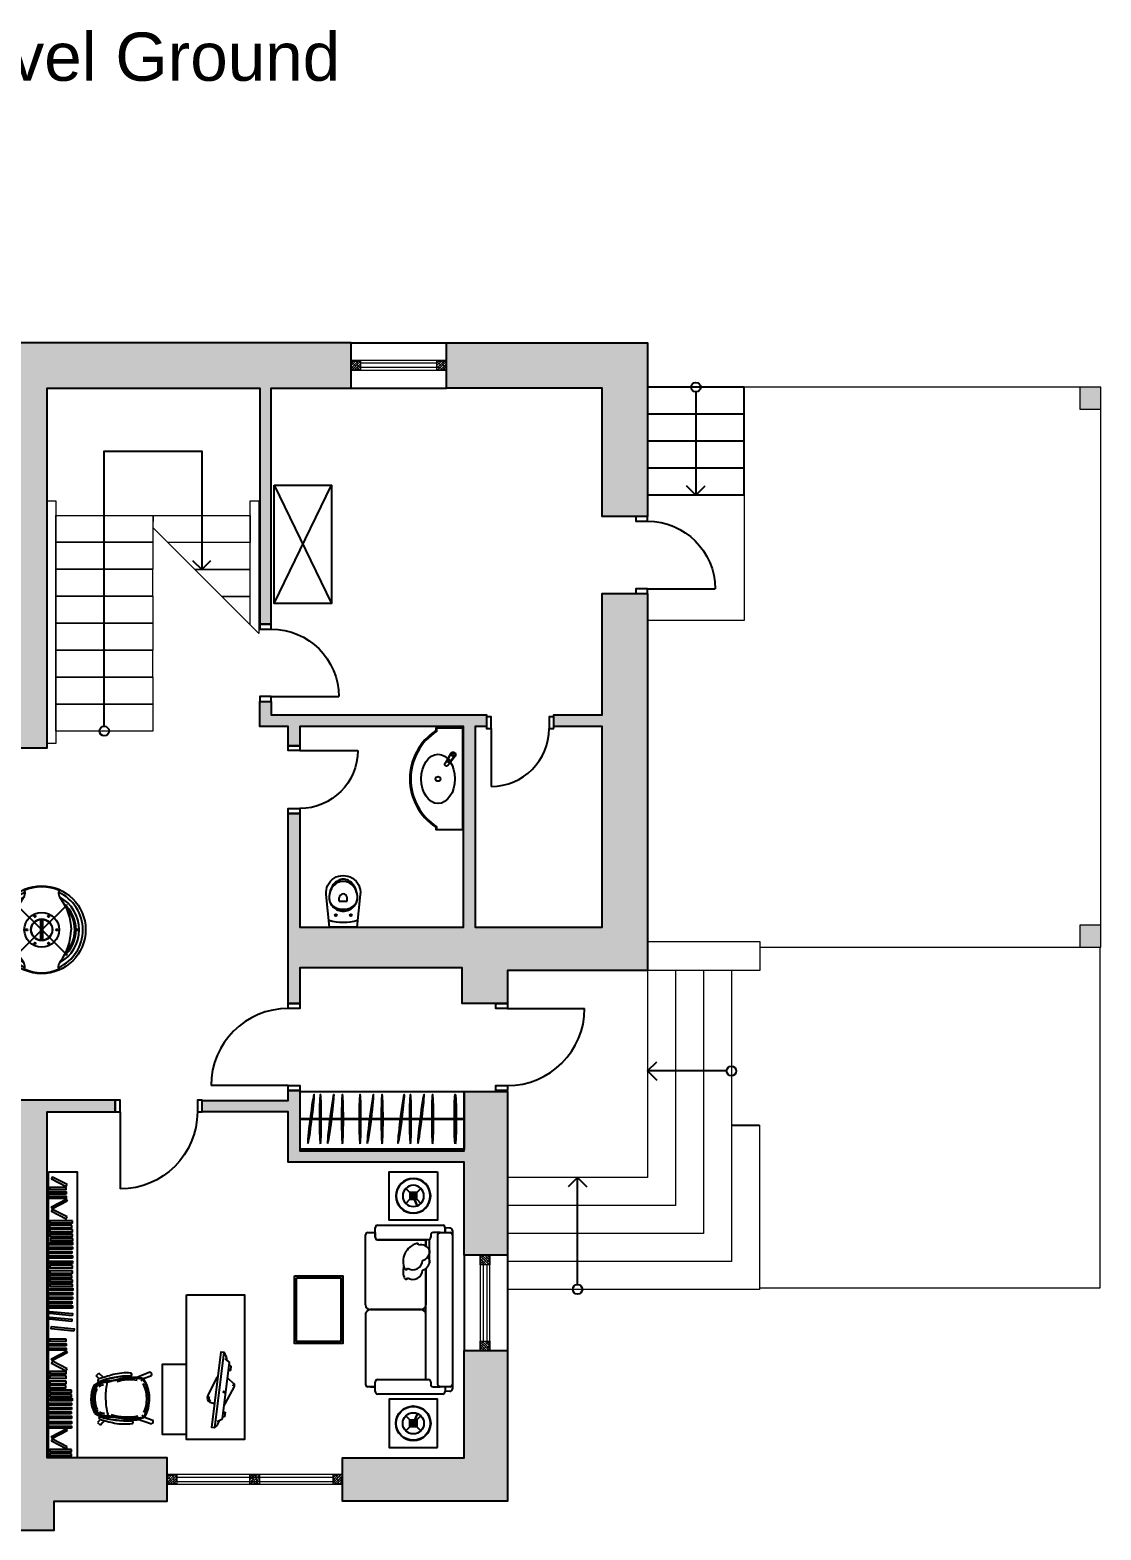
# Model space of a CAD drawing. Header units: millimetres. Extents: x 206455 to 265096, y 21531 to 53708.
# Drawn here: x 253497 to 264595, y 38155 to 53708 of the extents above; entities that cross this region are included whole.
import ezdxf

# ---------------------------------------------------------------- set-up
doc = ezdxf.new("R2010")
doc.units = ezdxf.units.MM
for name, color, linetype in [('Fireplace_dwgmodels.com', 250, 'Continuous'), ('furniture _san', 36, 'Continuous'), ('hatches', 8, 'Continuous'), ('wall', 5, 'Continuous')]:
    doc.layers.add(name, color=color, linetype=linetype)
doc.layers.add('txt', color=7, linetype='Continuous', lineweight=13)
doc.styles.get("Standard").update_dxf_attribs({"font": 'arial.ttf'})
pattern_1 = [(45, (76628.678, -405733.343), (-13.25825215, 13.25825215), []), (135, (76628.678, -405733.343), (-39.77475644, 13.25825215), [46.875, -28.125])]

# ---------------------------------------------------------------- blocks, each defined once
blk = doc.blocks.new('chair(top)')
at = {"color": 0}
for p, q in [((-405, 189), (-488, 219)), ((-328, 205), (-475, 256)), ((-268, 200), (-269, 221)), ((-75, 185), (-24, 176)), ((-22, 190), (-14, 199)), ((10, 224), (54, 271)), ((28, 185), (30, 188)), ((83, 244), (54, 271)), ((54, 212), (83, 244)), ((107, -127), (122, -140)), ((-393, -212), (-475, -245)), ((-316, -223), (-460, -282)), ((-257, -214), (-256, -236)), ((-65, -189), (-14, -177)), ((-11, -191), (-3, -200)), ((23, -223), (69, -268)), ((38, -183), (41, -186)), ((66, -209), (97, -239)), ((97, -239), (69, -268))]:
    blk.add_line(p, q, dxfattribs=at)
for centre, major_axis, ratio, start_param, end_param in [((-468, 232), (-17.6, 17.6), 1, -0.482952, 1.380844), ((-65, -2), (-276, 276), 1, 0.27332, 0.813374), ((-65, -2), (-270, 270), 1, 0.28278, 0.813374), ((-284, -212), (-296, 296), 1, -0.823386, -0.494011), ((-279, -219), (-296, 296), 1, -0.823386, -0.494011), ((-411, 145), (-27.5, 27.5), 1, 4.438289, 5.206778), ((-272, -201), (-296, 296), 1, -0.793244, -0.606923), ((-229, -413), (-423, 423), 1, -1.076512, -0.602035), ((-269, 240), (11.2, 11.2), 1, 1.127939, 3.754534), ((-265, 241), (14.5, 14.5), 1, 2.877054, 3.880504), ((-200, -331), (-417, 417), 1, -0.970184, -0.658071), ((-212, -632), (-607, 607), 1, -1.109562, -0.715775), ((-206, 79), (-96.2, 96.2), 1, -0.631582, -0.306503), ((-257, 185), (26.7, 26.7), 1, 0.838348, 0.99622), ((-226, 757), (-379, 379), 1, 2.282435, 2.350301), ((-265, 222), (0.224, 0.224), 1, 1.869144, 3.536356), ((-219, 635), (295, 295), 1, 3.815218, 3.902832), ((-263, -765), (-682, 682), 1, -1.033988, -0.785615), ((-247, -71), (-208, 208), 1, -0.794489, -0.741481), ((-205, -227), (-319, 319), 1, -0.807668, -0.699259), ((-229, 181), (-28, 28), 1, -1.350671, -0.793924), ((-229, 213), (-3.69, 3.69), 1, -1.302836, -0.766824), ((-228, 215), (-1.72, 1.72), 1, 3.023895, 4.836821), ((-224, 187), (-22, 22), 1, 4.243185, 4.971127), ((-226, 210), (-24.1, 24.1), 1, 3.538484, 4.382616), ((-239, -673), (635, 635), 1, 0.613528, 0.736238), ((-279, -824), (-728, 728), 1, -0.984253, -0.869679), ((-66, 426), (-169, 169), 1, 2.24605, 2.525306), ((-755, -2650), (2103, 2103), 1, 0.507127, 0.56049), ((-218, -675), (-635, 635), 1, -1.084869, -0.93398), ((-19, 32), (-103, 103), 1, -1.043338, -0.677771), ((-12, 168), (10.4, 10.4), 1, 1.80184, 3.186732), ((-548, -2001), (587, 2184), 0.319702, -0.11349, 0.089409), ((-26, 43), (-93.6, 93.6), 1, -1.108818, -0.801943), ((-651, -9), (460, 460), 1, 5.511994, 5.756436), ((-37, -39), (-152, 152), 1, -1.465989, -1.033871), ((-22, -8), (131, 131), 1, 0.071037, 0.570695), ((57, 218), (-26.1, 26.1), 1, 2.069394, 2.464369), ((53, 196), (-11.8, 11.8), 1, 2.858374, 4.890323), ((-70, -2), (-252, 252), 1, 0.372991, 0.813374), ((3, 23), (88.1, 88.1), 1, 0.29165, 0.716974), ((79, 153), (22.1, 22.1), 1, 3.910415, 4.562668), ((-153, -4), (187, 187), 1, 5.525763, 5.940487), ((-153, -4), (187, 187), 1, 5.111038, 5.525763), ((-187, -5), (-222, 222), 1, 3.952805, 4.362277), ((127, 121), (20.7, 20.7), 1, 1.244159, 1.942154), ((-176, -4), (-218, 218), 1, 3.952789, 4.387585), ((-187, -6), (222, 222), 1, 5.118452, 5.527924), ((-176, -6), (-218, 218), 1, 3.522348, 3.957144), ((-168, -5), (-226, 226), 1, 3.488778, 4.421154), ((-65, -2), (-276, 276), 1, 0.813374, 1.353428), ((-65, -2), (-270, 270), 1, 0.813374, 1.343968), ((-70, -2), (-252, 252), 1, 0.813374, 1.253756), ((-650, -27), (-460, 460), 1, 3.724293, 3.968735), ((5, -22), (-88.1, 88.1), 1, 2.480569, 2.905894), ((-39, 37), (152, 152), 1, 4.231415, 4.663533), ((-22, 7), (-131, 131), 1, 2.626849, 3.126506), ((88, -148), (22.1, 22.1), 1, 0.205672, 0.857925), ((-454, -258), (-17.6, 17.6), 1, 0.245903, 2.109699), ((-296, 195), (-296, 296), 1, 2.120759, 2.450133), ((-402, -168), (27.5, 27.5), 1, 4.273951, 5.04244), ((-291, 203), (-296, 296), 1, 2.120759, 2.450133), ((-256, 306), (-357, 357), 1, 2.21239, 2.633479), ((-255, -254), (11.2, 11.2), 1, 1.013806, 3.640401), ((-251, -255), (-14.5, 14.5), 1, -0.68296, 0.32049), ((-218, 319), (-417, 417), 1, 2.284818, 2.596932), ((-247, 619), (-607, 607), 1, 2.342523, 2.73631), ((-201, -90), (96.2, 96.2), 1, 3.504046, 3.829125), ((-183, -646), (-295, 295), 1, -0.705288, -0.617674), ((-252, -237), (0.224, 0.224), 1, 1.231984, 2.899196), ((-247, -200), (-26.7, 26.7), 1, 2.201324, 2.359196), ((-306, 749), (-682, 682), 1, 2.412362, 2.660736), ((-183, -768), (-379, 379), 1, -0.723553, -0.655687), ((-250, 57), (-208, 208), 1, 2.368228, 2.421237), ((-217, 215), (-319, 319), 1, 2.326006, 2.434415), ((-217, -225), (3.69, 3.69), 1, 3.964367, 4.50038), ((-219, -193), (28, 28), 1, 3.991468, 4.548214), ((-215, -228), (1.72, 1.72), 1, 4.643908, 6.456834), ((-213, -200), (22, 22), 1, 4.509602, 5.237544), ((-213, -222), (24.1, 24.1), 1, 5.098113, 5.942245), ((-276, 658), (635, 635), 1, 4.032102, 4.154812), ((-325, 807), (-728, 728), 1, 2.496426, 2.611), ((-42, -429), (-169, 169), 1, -0.898559, -0.619303), ((-902, 2604), (-2103, 2103), 1, 2.637054, 2.690417), ((-256, 662), (635, 635), 1, 4.131524, 4.282413), ((-18, -33), (-103, 103), 1, 2.304518, 2.670086), ((-2, -168), (-10.4, 10.4), 1, 0.010812, 1.395703), ((-24, -45), (93.6, 93.6), 1, 3.999486, 4.306361), ((69, -215), (-26.1, 26.1), 1, -0.837622, -0.442647), ((64, -193), (11.8, 11.8), 1, 4.590406, 6.622355)]:
    blk.add_ellipse(centre, major_axis=major_axis, ratio=ratio, start_param=start_param, end_param=end_param, dxfattribs=at)
at = {"color": 0, "extrusion": (0, 0, -1)}
blk.add_ellipse((-660, 1967), major_axis=(-708, 2147), ratio=0.319702, start_param=3.028102, end_param=3.231002, dxfattribs=at)
blk = doc.blocks.new('Tv 2')
at = {"color": 0}
for p, q in [((252, 45), (-297, -160)), ((179, 39), (225, 56)), ((186, 21), (179, 39)), ((225, 56), (232, 38)), ((-275, -130), (-229, -113)), ((-275, -130), (-268, -149)), ((-222, -132), (-229, -113))]:
    blk.add_line(p, q, dxfattribs=at)
blk.add_lwpolyline([(-368, -261), (372, 15), (383, -13), (-358, -289)], close=True, dxfattribs=at)
for points in [[(102, 0), (-101, 0)], [(303, 11), (252, 45)], [(-147, -104), (-125, -18)], [(-13, -71), (15, -71)], [(1, -59), (1, -83)], [(160, -150), (148, -101)], [(-312, -219), (-297, -160)], [(110, -200), (-109, -200)]]:
    blk.add_lwpolyline(points, dxfattribs=at)
for centre, radius, start, end in [((-101, -25), 25, 90, 164.7609), ((102, -25), 25, 52.8723, 90), ((301, -158), 187, 67.5594, 97.1051), ((-101, -25), 10, 90, 164.7609), ((110, -150), 50, 270, 0), ((110, -150), 35, 270, 0), ((-201, -345), 187, 123.8382, 153.3839), ((-109, -150), 50, 260.5415, 270)]:
    blk.add_arc(centre, radius, start, end, dxfattribs=at)
blk = doc.blocks.new('table 032')
at = {"color": 0}
blk.add_lwpolyline([(-600, 1500), (0, 1500), (0, 0), (-600, 0)], close=True, dxfattribs=at)
blk.add_lwpolyline([(-600, 50), (-600, 50), (-850, 50), (-850, 780), (-600, 780)], dxfattribs=at)
at = {"color": 0, "linetype": 'ByBlock', "rotation": 242.5466415344142}
blk.add_blockref('Tv 2', (-151, 458), dxfattribs=at)
blk = doc.blocks.new('F standard lamp plan')
at = {"color": 0, "linetype": 'ByBlock', "lineweight": -2}
for p, q in [((-7.8, 7.8), (-3.5, 3.5)), ((-3.5, -3.5), (-3.5, 3.5)), ((-3.5, 3.5), (3.5, 3.5)), ((3.5, 3.5), (7.6, 7.6)), ((3.5, 3.5), (3.5, -3.5)), ((-3.5, -3.5), (-7.8, -7.8)), ((-4.4, -10.1), (-1, -1.7)), ((-4, -10.3), (-0.5, -1.9)), ((-1.7, -3.5), (-3.5, -3.5)), ((3.5, -3.5), (-1.2, -3.5)), ((3.5, -3.5), (7.7, -7.8))]:
    blk.add_line(p, q, dxfattribs=at)
for radius in [18, 17.6, 11]:
    blk.add_circle((0, 0), radius, dxfattribs=at)
at = {"color": 0, "linetype": 'ByBlock', "lineweight": -2, "extrusion": (0, 0, -1)}
for major_axis, start_param, end_param in [((-2.12, 2.12), 4.40312, 10.517647), ((1.41, 1.41), 0.785398, 7.068583), ((-0.707, 0.707), 2.356194490191073, 8.639379797370658), ((-0.53, 0.53), 2.35619449019121, 8.639379797370797)]:
    blk.add_ellipse((0, 0), major_axis=major_axis, ratio=1, start_param=start_param, end_param=end_param, dxfattribs=at)
blk = doc.blocks.new('sofa 800x2')
at = {"color": 0, "ltscale": 0.03}
for p, q in [((-821, 0), (821, 0)), ((-775, 0), (775, 0)), ((-875, -775), (-875, -100)), ((-875, -775), (-875, -100)), ((-846, -25), (-850, -75)), ((-850, -75), (-800, -75)), ((-800, -75), (-800, -25)), ((-800, -125), (-800, -200)), ((800, -25), (800, -75)), ((800, -75), (850, -75)), ((800, -75), (850, -75)), ((800, -200), (800, -125)), ((846, -25), (850, -75)), ((875, -100), (875, -775)), ((875, -100), (875, -775)), ((-775, -225), (-750, -225)), ((-483, -237), (-728, -237)), ((-725, -250), (-725, -775)), ((-725, -775), (-725, -275)), ((-657, -275), (-725, -275)), ((-725, -275), (-657, -275)), ((725, -275), (-428, -275)), ((-428, -275), (-50, -275)), ((725, -775), (725, -250)), ((725, -775), (725, -275)), ((750, -225), (775, -225)), ((0, -325), (0, -850)), ((0, -325), (0, -850)), ((0, -325), (0, -850)), ((0, -850), (0, -325)), ((-800, -800), (-850, -800)), ((-800, -800), (-850, -800)), ((-800, -800), (-750, -800)), ((-750, -800), (-800, -800)), ((-800, -875), (-800, -800)), ((-50, -900), (-775, -900)), ((50, -900), (775, -900)), ((800, -800), (750, -800)), ((850, -800), (750, -800)), ((800, -850), (800, -800)), ((800, -800), (800, -875)), ((850, -800), (800, -800))]:
    blk.add_line(p, q, dxfattribs=at)
blk.add_lwpolyline([(-800, -75), (-800, -25, -0.414214), (-775, 0), (775, 0, -0.414214), (800, -25), (800, -125, -0.414214), (775, -150), (-775, -150, -0.414214), (-800, -125), (-800, -75), (-850, -75, 0.414214), (-875, -100)], format="xyb", dxfattribs=at)
for centre, radius, start, end in [((-850, -100), 25, 90, 180), ((-821, -25), 25, 90, 180), ((-775, -25), 25, 90, 180), ((775, -25), 25, 360, 90), ((821, -25), 25, 0, 90), ((850, -100), 25, 0, 90), ((-775, -200), 25, 180, 270), ((-750, -250), 25, 0, 90), ((-570, -329), 103, 110.5305, 193.3597), ((-616, -345), 113, 18.6466, 85.0001), ((-470, -329), 103, 110.5305, 136.2793), ((-514, -409), 100, 325.8599, 87.0078), ((-516, -345), 113, 18.6466, 85.0001), ((-414, -409), 100, 325.8599, 87.0078), ((-50, -325), 50, 0, 90), ((50, -325), 50, 90, 180), ((50, -325), 50, 90, 180), ((750, -250), 25, 90, 180), ((775, -200), 25, 270, 0), ((-675, -364), 12, 66.2577, 209.3762), ((-499, -317), 194, 195.7143, 292.9857), ((-430, -481), 15.8, 296.4094, 93.5832), ((-330, -481), 15.8, 296.4094, 93.5832), ((-399, -317), 194, 255.0324, 292.9857), ((-850, -775), 25, 180, 270), ((-850, -775), 25, 180, 270), ((-750, -775), 25, 270, 0), ((-750, -775), 25, 270, 0), ((750, -775), 25, 180, 270), ((750, -775), 25, 180, 270), ((850, -775), 25, 270, 0), ((850, -775), 25, 270, 360), ((-775, -875), 25, 180, 270), ((-50, -850), 50, 270, 0), ((50, -850), 50, 180, 270), ((50, -850), 50, 180, 270), ((775, -875), 25, 270, 360)]:
    blk.add_arc(centre, radius, start, end, dxfattribs=at)
blk = doc.blocks.new('bookcase 1')
at = {"color": 0}
for points in [[(0, 2965), (300, 2965), (300, 0), (0, 0)], [(186, 2803), (16, 2803), (16, 2781), (186, 2781)], [(194, 2831), (44, 2910), (33, 2891), (183, 2811)], [(186, 2733), (16, 2733), (16, 2756), (186, 2756)], [(186, 2688), (16, 2688), (16, 2710), (186, 2710)], [(194, 2660), (44, 2581), (33, 2600), (183, 2680)], [(194, 2496), (44, 2575), (33, 2555), (183, 2476)], [(245, 2410), (11, 2410), (11, 2388), (245, 2388)], [(250, 2456), (16, 2456), (16, 2434), (250, 2434)], [(250, 2365), (16, 2365), (16, 2342), (250, 2342)], [(250, 2319), (16, 2319), (16, 2297), (250, 2297)], [(250, 2207), (16, 2207), (16, 2230), (250, 2230)], [(250, 2162), (16, 2162), (16, 2184), (250, 2184)], [(255, 2273), (21, 2273), (21, 2251), (255, 2251)], [(245, 2116), (11, 2116), (11, 2138), (245, 2138)], [(250, 2070), (16, 2070), (16, 2093), (250, 2093)], [(250, 2015), (16, 2015), (16, 2037), (250, 2037)], [(245, 1890), (11, 1890), (11, 1868), (245, 1868)], [(250, 1992), (16, 1992), (16, 1969), (250, 1969)], [(250, 1936), (16, 1936), (16, 1913), (250, 1913)], [(250, 1844), (16, 1844), (16, 1822), (250, 1822)], [(250, 1799), (16, 1799), (16, 1777), (250, 1777)], [(255, 1733), (21, 1733), (21, 1755), (255, 1755)], [(245, 1596), (11, 1596), (11, 1618), (245, 1618)], [(250, 1687), (16, 1687), (16, 1710), (250, 1710)], [(250, 1642), (16, 1642), (16, 1664), (250, 1664)], [(250, 1550), (16, 1550), (16, 1573), (250, 1573)], [(242, 1413), (8, 1436), (11, 1458), (244, 1435)], [(248, 1472), (15, 1495), (17, 1517), (250, 1494)], [(264, 1313), (30, 1336), (32, 1359), (266, 1336)], [(186, 1229), (16, 1229), (16, 1207), (186, 1207)], [(186, 1159), (16, 1159), (16, 1182), (186, 1182)], [(186, 1114), (16, 1114), (16, 1136), (186, 1136)], [(194, 1086), (44, 1007), (33, 1026), (183, 1106)], [(194, 921), (44, 1001), (33, 981), (183, 902)], [(186, 894), (16, 894), (16, 872), (186, 872)], [(186, 848), (16, 848), (16, 826), (186, 826)], [(186, 793), (16, 793), (16, 770), (186, 770)], [(180, 747), (11, 747), (11, 725), (180, 725)], [(241, 701), (16, 701), (16, 679), (241, 679)], [(241, 656), (16, 656), (16, 633), (241, 633)], [(235, 453), (11, 453), (11, 475), (235, 475)], [(241, 544), (16, 544), (16, 566), (241, 566)], [(241, 498), (16, 498), (16, 521), (241, 521)], [(246, 590), (21, 590), (21, 612), (246, 612)], [(241, 407), (16, 407), (16, 429), (241, 429)], [(241, 351), (16, 351), (16, 374), (241, 374)], [(241, 306), (16, 306), (16, 328), (241, 328)], [(194, 278), (44, 199), (33, 218), (183, 298)], [(194, 114), (44, 193), (33, 173), (183, 94)], [(241, 86), (16, 86), (16, 64), (241, 64)], [(241, 40), (16, 40), (16, 18), (241, 18)]]:
    blk.add_lwpolyline(points, close=True, dxfattribs=at)
blk = doc.blocks.new('door900')
at = {"color": 0}
for points in [[(-900, 0), (-900, 120), (-850, 120), (-850, 0), (-900, 0)], [(-50, 0), (-50, 120), (0, 120), (0, 0), (-50, 0)], [(-50, 0), (-50, -800)]]:
    blk.add_lwpolyline(points, dxfattribs=at)
blk.add_arc((-50, 0), 800, 180, 270, dxfattribs=at)
blk = doc.blocks.new('door600')
at = {"color": 0}
for points in [[(50, -120), (50, 0), (0, 0), (0, -120), (50, -120)], [(700, -120), (700, 0), (650, 0), (650, -120), (700, -120)], [(50, -120), (50, -720)]]:
    blk.add_lwpolyline(points, dxfattribs=at)
blk.add_arc((50, -120), 600, 270, 0, dxfattribs=at)
blk = doc.blocks.new('Doria central 2 bocas_dwgmodels.com')
at = {"layer": 'Fireplace_dwgmodels.com', "color": 0}
for p, q in [((-112, 9), (112, 9)), ((-112, -12), (112, -12))]:
    blk.add_line(p, q, dxfattribs=at)
for points in [[(-411, 194), (-411, 190, 0.209117), (-408, 183, 0.111173), (-399, 178, 0.083125), (-377, 175, 0.133482), (-327, 194, -0.155148), (-1, 305, -6.566172)], [(409, 194), (409, 190, -0.209117), (406, 183, -0.111173), (397, 178, -0.083125), (375, 175, -0.133482), (324, 194, 0.155148), (-1, 305, 6.566172)], [(-411, -194), (-411, -190, -0.209117), (-408, -183, -0.111173), (-399, -178, -0.083125), (-377, -175, -0.133482), (-327, -194, 0.155148), (-1, -305, 6.566172)], [(409, -194), (409, -190, 0.209117), (406, -183, 0.111173), (397, -178, 0.083125), (375, -175, 0.133482), (324, -194, -0.155148), (-1, -305, -6.566172)]]:
    blk.add_lwpolyline(points, format="xyb", dxfattribs=at)
for points in [[(-264, 260), (-260, 264)], [(-254, 250), (-264, 260)], [(-250, 254), (-260, 264)], [(-252, 252), (0, 0)], [(249, 252), (0, 0)], [(248, 254), (257, 264)], [(251, 250), (261, 260)], [(261, 260), (257, 264)], [(-252, -252), (0, 0)], [(249, -252), (0, 0)], [(-254, -250), (-264, -260)], [(-264, -260), (-260, -264)], [(-250, -254), (-260, -264)], [(248, -254), (257, -264)], [(251, -250), (261, -260)], [(261, -260), (257, -264)]]:
    blk.add_lwpolyline(points, dxfattribs=at)
for centre, radius in [((0, 0), 455), ((-1, 370), 8), ((0, 0), 180), ((-1, 155), 8), ((-140, 70), 8), ((0, 0), 112), ((0, 0), 109), ((139, 70), 8), ((-140, -72), 8), ((-1, -158), 8), ((139, -72), 8), ((-1, -370), 8)]:
    blk.add_circle(centre, radius, dxfattribs=at)
for centre, radius, start, end in [((0, -2), 429, 90.2016, 155.5497), ((0, 0), 389, 90.1341, 151.4741), ((-1, 4), 353, 90.0089, 140.4417), ((-3, 9), 334, 89.6256, 134.2733), ((-3, -2), 429, 24.4503, 89.7984), ((-2, 0), 389, 28.5259, 89.8659), ((-1, 4), 353, 39.5583, 89.9911), ((1, 9), 334, 45.7267, 90.3744), ((0, 0), 445, 155.9639, 204.0361), ((0, 0), 445, 335.7497, 24.2503), ((0, 2), 429, 204.4503, 269.7984), ((0, 0), 389, 208.5259, 269.8659), ((-1, -4), 353, 219.5583, 269.9911), ((-3, -9), 334, 225.7267, 270.3744), ((-3, 2), 429, 270.2016, 335.5497), ((-2, 0), 389, 270.1341, 331.4741), ((-1, -4), 353, 270.0089, 320.4417), ((1, -9), 334, 269.6256, 314.2733)]:
    blk.add_arc(centre, radius, start, end, dxfattribs=at)
blk = doc.blocks.new('door 700')
at = {"color": 0}
for points in [[(0, -50), (-120, -50), (-120, 0), (0, 0), (0, -50)], [(0, -50), (700, -50)], [(0, -800), (-120, -800), (-120, -750), (0, -750), (0, -800)]]:
    blk.add_lwpolyline(points, dxfattribs=at)
blk.add_arc((0, -50), 700, 270, 0, dxfattribs=at)
blk = doc.blocks.new('ward46')
at = {"color": 0}
for p, q in [((283, 1700), (283, 0)), ((293, 1700), (293, 0))]:
    blk.add_line(p, q, dxfattribs=at)
for points in [[(600, 0), (0, 0), (0, 1700), (600, 1700)], [(600, 1700), (600, 0)]]:
    blk.add_lwpolyline(points, dxfattribs=at)
blk.add_ellipse((287, 1609), major_axis=(256, 0), ratio=0.03669, dxfattribs=at)
at = {"color": 0, "extrusion": (0, 0, -1)}
for centre, major_axis in [((287, 1374), (256, 0)), ((286, 1253), (254, -32)), ((287, 1144), (256, 0)), ((286, 1048), (254, -32)), ((287, 851), (256, 0)), ((286, 730), (254, -32)), ((287, 622), (256, 0)), ((287, 440), (256, 0)), ((286, 319), (254, -32)), ((287, 211), (256, 0)), ((286, 114), (254, -32))]:
    blk.add_ellipse(centre, major_axis=major_axis, ratio=0.03669, dxfattribs=at)
blk = doc.blocks.new('v1')
at = {"color": 0}
for p, q in [((41, -270), (-41, -270)), ((-41, -270), (-41, -303)), ((41, -270), (41, -303))]:
    blk.add_line(p, q, dxfattribs=at)
blk.add_lwpolyline([(-141, 0), (141, 0), (177, -339, -1.109549), (-177, -339), (-141, 0)], format="xyb", dxfattribs=at)
for centre in [(-78, -123), (78, -123)]:
    blk.add_circle(centre, 9.95, dxfattribs=at)
for centre, radius, start, end in [((0, -615), 564, 74.7124, 105.2876), ((-17, -303), 129, 156.1873, 180), ((-17, -303), 129, 156.1873, 180), ((-50, -303), 96.8, 152.905, 180), ((109, -303), 256, 180, 197.3785), ((55, -303), 202, 180, 199.4203), ((55, -303), 202, 180, 199.4203), ((-9, -307), 138, 133.1854, 156.1873), ((-9, -307), 138, 133.1854, 156.1873), ((-26, -315), 124, 128.9942, 152.905), ((-3, -313), 146, 111.2448, 133.1854), ((-3, -313), 146, 111.2448, 133.1854), ((-10, -335), 149, 108.5391, 128.9942), ((0, -322), 156, 90, 111.2448), ((0, -322), 156, 90, 111.2448), ((0, -365), 180, 90, 108.5391), ((0, -303), 41.2, 180, 0), ((0, -322), 156, 68.7552, 90), ((0, -322), 156, 68.7552, 90), ((0, -365), 180, 71.4609, 90), ((3, -313), 146, 46.8146, 68.7552), ((3, -313), 146, 46.8146, 68.7552), ((10, -335), 149, 51.0058, 71.4609), ((9, -307), 138, 23.8127, 46.8146), ((9, -307), 138, 23.8127, 46.8146), ((26, -315), 124, 27.095, 51.0058), ((-109, -303), 256, 342.6215, 0), ((-55, -303), 202, 340.5797, 0), ((-55, -303), 202, 340.5797, 0), ((17, -303), 129, 0, 23.8127), ((17, -303), 129, 0, 23.8127), ((50, -303), 96.8, 0, 27.095), ((28, -313), 173, 199.4203, 220.4025), ((28, -313), 173, 199.4203, 220.4025), ((56, -320), 200, 197.3785, 217.0738), ((11, -327), 151, 220.4025, 244.0498), ((11, -327), 151, 220.4025, 244.0498), ((22, -346), 157, 217.0738, 241.268), ((0, -350), 125, 244.0498, 270), ((0, -350), 125, 244.0498, 270), ((0, -350), 125, 270, 295.9502), ((0, -350), 125, 270, 295.9502), ((-22, -346), 157, 298.732, 322.9262), ((-11, -327), 151, 295.9502, 319.5975), ((-11, -327), 151, 295.9502, 319.5975), ((-28, -313), 173, 319.5975, 340.5797), ((-28, -313), 173, 319.5975, 340.5797), ((-56, -320), 200, 322.9262, 342.6215), ((0, -385), 112, 241.268, 270), ((0, -385), 112, 270, 298.732)]:
    blk.add_arc(centre, radius, start, end, dxfattribs=at)
blk = doc.blocks.new('mixer4ws(plan)')
at = {"color": 0}
for p, q in [((0, 28), (117, 20)), ((0, -28), (117, -20))]:
    blk.add_line(p, q, dxfattribs=at)
for centre, radius, start, end in [((0, 0), 27.5, 45.2651, 314.7349), ((0, 0), 24.5, 55.034, 65.9105), ((15, 22), 2, 235.034, 267.8471), ((117, 0), 20, 270, 90), ((0, 0), 24.5, 294.0895, 304.966), ((15, -22), 2, 92.1529, 124.966)]:
    blk.add_arc(centre, radius, start, end, dxfattribs=at)
blk.add_ellipse((0, 0), major_axis=(90.3, 0), ratio=0.221476, start_param=4.880525, end_param=7.685846, dxfattribs=at)
blk.add_ellipse((70, 0), major_axis=(-10, 0), ratio=0.2, dxfattribs=at)
blk = doc.blocks.new('vanity unit1050')
at = {"color": 0}
for p, q in [((-270, 496), (-270, 525)), ((-270, -525), (-270, -496))]:
    blk.add_line(p, q, dxfattribs=at)
blk.add_lwpolyline([(0, -525), (0, 525), (-280, 525), (-280, 501, 0.538816), (-280, -501), (-280, -525), (0, -525)], format="xyb", dxfattribs=at)
at = {"color": 0, "ltscale": 7}
blk.add_circle((-103, 250), 12.7, dxfattribs=at)
at = {"color": 0}
blk.add_circle((-258, 0), 25, dxfattribs=at)
blk.add_arc((50, 0), 590, 122.8453, 237.1547, dxfattribs=at)
blk.add_ellipse((-258, 0), major_axis=(0, -255), ratio=0.686274, start_param=3.141593, end_param=9.424778, dxfattribs=at)
at = {"color": 0, "extrusion": (0, 0, -1), "zscale": -1, "rotation": 303.6017384872103}
blk.add_blockref('mixer4ws(plan)', (103, 250), dxfattribs=at)

msp = doc.modelspace()

# ---------------------------------------------------------------- hatches: boundary and pattern name
at = {"layer": 'hatches', "true_color": 0x474847}
h = msp.add_hatch(color=59, dxfattribs=at)
h.paths.add_polyline_path([(249332, 50270), (249332, 50466), (246736, 50466), (246736, 48552), (247206, 48552), (247206, 49997), (249332, 49997), (249332, 50270)])
h.paths.add_polyline_path([(256824, 49995), (256824, 50466), (251151, 50466), (251151, 49997), (253296, 49997), (253296, 46386), (252696, 46386), (252696, 46266), (253676, 46266), (253676, 49996), (255877, 49996), (255877, 47546), (255997, 47546), (255997, 49995)])
h.paths.add_polyline_path([(257814, 50466), (259896, 50466), (259896, 48665), (259426, 48665), (259426, 49995), (257814, 49995)])
h.paths.add_polyline_path([(255877, 46746), (255997, 46746), (255997, 46606), (258226, 46606), (258226, 46486), (258110, 46486), (258110, 44406), (259425, 44406), (259425, 44446), (259425, 46486), (259385, 46486), (258926, 46486), (258926, 46606), (259425, 46606), (259425, 47865), (259895, 47865), (259895, 43955), (258445, 43955), (258445, 43613), (257974, 43613), (257974, 43985), (257935, 43985), (256293, 43985), (256293, 43955), (256293, 43613), (256173, 43613), (256173, 45586), (256293, 45586), (256293, 44406), (257990, 44406), (257990, 46486), (256293, 46486), (256293, 46286), (256173, 46286), (256173, 46486), (255877, 46486), (255877, 46746)])
h.paths.add_polyline_path([(246736, 46733), (246736, 42503), (247205, 42503), (247205, 44027), (250755, 44027), (250755, 44406), (247206, 44406), (247206, 46733)])
h.paths.add_polyline_path([(246736, 41514), (247205, 41514), (247205, 40076), (248062, 40076), (248596, 39542), (248264, 39209), (247868, 39606), (246736, 39606)])
h.paths.add_polyline_path([(249296, 38842), (248964, 38510), (249318, 38155), (250156, 38155), (250156, 38625), (249513, 38625), (249296, 38842)])
h.paths.add_polyline_path([(251975, 38155), (253746, 38155), (253746, 38455), (254917, 38455), (254917, 38905), (253676, 38905), (253676, 42491), (254381, 42491), (254381, 42611), (252855, 42611), (252855, 42491), (253296, 42491), (253296, 38625), (251975, 38625)])
h.paths.add_polyline_path([(258445, 40015), (258445, 38455), (256735, 38455), (256735, 38905), (257995, 38905), (257995, 40015)])
h.paths.add_polyline_path([(258445, 41004), (257995, 41004), (257995, 41968), (256173, 41968), (256173, 42491), (255281, 42491), (255281, 42610), (256173, 42610), (256173, 42713), (256293, 42713), (256293, 42088), (257995, 42088), (257995, 42703), (258445, 42703)])
h = msp.add_hatch(color=59, dxfattribs=at)
h.paths.add_polyline_path([(264595, 50004), (264376, 50004), (264376, 49778), (264595, 49778)])
h.paths.add_polyline_path([(264595, 44426), (264376, 44426), (264376, 44200), (264595, 44200)])
at = {"layer": 'wall', "linetype": 'Continuous', "lineweight": 0, "ltscale": 0.13}
h = msp.add_hatch(dxfattribs=at)
h.set_pattern_fill('ANSI38', color=250, scale=150, style=0)
h.set_pattern_definition([(45, (78535.324, -394179.361), (-13.25825215, 13.25825215), []), (135, (78535.324, -394179.361), (-39.77475644, 13.25825215), [46.875, -28.125])])
h.paths.add_polyline_path([(256824, 50283), (256923, 50283), (256923, 50183), (256824, 50183)])
h = msp.add_hatch(dxfattribs=at)
h.set_pattern_fill('ANSI38', color=250, scale=150, style=0)
h.set_pattern_definition([(45, (79425.231, -394179.659), (-13.25825215, 13.25825215), []), (135, (79425.231, -394179.659), (-39.77475644, 13.25825215), [46.875, -28.125])])
h.paths.add_polyline_path([(257714, 50283), (257813, 50283), (257813, 50183), (257714, 50183)])
h = msp.add_hatch(dxfattribs=at)
h.set_pattern_fill('ANSI38', color=250, scale=150, angle=-90, style=0)
h.set_pattern_definition([(315, (-186198.984, 219292.758), (13.25825215, 13.25825215), []), (45, (-186198.984, 219292.758), (13.25825215, 39.77475644), [46.875, -28.125])])
h.paths.add_polyline_path([(258263, 41004), (258263, 40905), (258163, 40905), (258163, 41004)])
h = msp.add_hatch(dxfattribs=at)
h.set_pattern_fill('ANSI38', color=250, scale=150, angle=-90, style=0)
h.set_pattern_definition([(315, (-186199.281, 218402.85), (13.25825215, 13.25825215), []), (45, (-186199.281, 218402.85), (13.25825215, 39.77475644), [46.875, -28.125])])
h.paths.add_polyline_path([(258263, 40114), (258263, 40015), (258163, 40015), (258163, 40114)])
h = msp.add_hatch(dxfattribs=at)
h.set_pattern_fill('ANSI38', color=250, scale=150, style=0)
h.set_pattern_definition(pattern_1)
h.paths.add_polyline_path([(254918, 38729), (255017, 38729), (255017, 38629), (254918, 38629)])
h = msp.add_hatch(dxfattribs=at)
h.set_pattern_fill('ANSI38', color=250, scale=150, style=0)
h.set_pattern_definition([(45, (77486.81, -405733.093), (-13.25825215, 13.25825215), []), (135, (77486.81, -405733.093), (-39.77475644, 13.25825215), [46.875, -28.125])])
h.paths.add_polyline_path([(255776, 38729), (255875, 38729), (255875, 38629), (255776, 38629)])
h = msp.add_hatch(dxfattribs=at)
h.set_pattern_fill('ANSI38', color=250, scale=150, style=0)
h.set_pattern_definition(pattern_1)
h.paths.add_polyline_path([(256637, 38729), (256736, 38729), (256736, 38629), (256637, 38629)])

# ---------------------------------------------------------------- linework, layer by layer
at = {"color": 18, "true_color": 0x000000}
for points in [[(260897, 50005), (259896, 50005)], [(260397, 49955), (260397, 48885), (260301, 48981)], [(260397, 49955), (260397, 48885), (260492, 48981)], [(260897, 48886), (260897, 50005)], [(260897, 49725), (259896, 49725)], [(254266, 46489), (254266, 49343), (255276, 49343), (255276, 48113)], [(260897, 49445), (259896, 49445)], [(260897, 49165), (259896, 49165)], [(260897, 48885), (259896, 48885)], [(255180, 48209), (255276, 48113), (255372, 48209)], [(260716, 42915), (259896, 42915), (259991, 43011)], [(260716, 42915), (259896, 42915), (259991, 42819)], [(260769, 42353), (261056, 42353)], [(259171, 40700), (259171, 41810), (259075, 41714)], [(259171, 40700), (259171, 41810), (259266, 41714)]]:
    msp.add_lwpolyline(points, dxfattribs=at)
for centre in [(260397, 50005), (254266, 46439), (260766, 42915), (259171, 40650)]:
    msp.add_circle(centre, 50, dxfattribs=at)
at = {"layer": 'furniture _san'}
for points in [[(256026, 48988), (256620, 47763), (256026, 47763), (256620, 48988)], [(257719, 41869), (257719, 41369), (257219, 41369), (257219, 41869), (257719, 41869)], [(257719, 39011), (257719, 39511), (257219, 39511), (257219, 39011), (257719, 39011)]]:
    msp.add_lwpolyline(points, dxfattribs=at)
for points in [[(256026, 48988), (256620, 48988), (256620, 47763), (256026, 47763)], [(256239, 40790), (256739, 40790), (256739, 40090), (256239, 40090), (256239, 40790)], [(256259, 40770), (256719, 40770), (256719, 40110), (256259, 40110)]]:
    msp.add_lwpolyline(points, close=True, dxfattribs=at)
at = {"layer": 'wall', "color": 250, "linetype": 'Continuous', "lineweight": 15, "ltscale": 0.13}
for p, q in [((257716, 50253), (256924, 50253)), ((256924, 50212), (257714, 50212)), ((258192, 40905), (258192, 40114)), ((258234, 40113), (258234, 40905)), ((256638, 38699), (255017, 38699)), ((255017, 38658), (256638, 38658))]:
    msp.add_line(p, q, dxfattribs=at)
at = {"layer": 'wall'}
for points in [[(256824, 49995), (256824, 50466), (251151, 50466), (251151, 49997), (253296, 49997), (253296, 46386), (252696, 46386), (252696, 46266), (253676, 46266), (253676, 49996), (255877, 49996), (255877, 47546), (255997, 47546), (255997, 49995), (256824, 49995)], [(257814, 50466), (259896, 50466), (259896, 48665), (259426, 48665), (259426, 49995), (257814, 49995), (257814, 50466)], [(255877, 46746), (255997, 46746), (255997, 46606), (258226, 46606), (258226, 46486), (258110, 46486), (258110, 44406), (259425, 44406), (259425, 44446), (259425, 46486), (259385, 46486), (258926, 46486), (258926, 46606), (259425, 46606), (259425, 47865), (259895, 47865), (259895, 43955), (258445, 43955), (258445, 43613), (257974, 43613), (257974, 43985), (257935, 43985), (256293, 43985), (256293, 43955), (256293, 43613), (256173, 43613), (256173, 45586), (256293, 45586), (256293, 44406), (257990, 44406), (257990, 46486), (256293, 46486), (256293, 46286), (256173, 46286), (256173, 46486), (255877, 46486), (255877, 46746)], [(258445, 41004), (257995, 41004), (257995, 41968), (256173, 41968), (256173, 42491), (255281, 42491), (255281, 42610), (256173, 42610), (256173, 42713), (256293, 42713), (256293, 42088), (257995, 42088), (257995, 42703), (258445, 42703), (258445, 41004)], [(251975, 38155), (253746, 38155), (253746, 38455), (254917, 38455), (254917, 38905), (253676, 38905), (253676, 42491), (254381, 42491), (254381, 42611), (252855, 42611), (252855, 42491), (253296, 42491), (253296, 38625), (251975, 38625)], [(258445, 40015), (258445, 38455), (256735, 38455), (256735, 38905), (257995, 38905), (257995, 40015), (258445, 40015)]]:
    msp.add_lwpolyline(points, close=True, dxfattribs=at)
at = {"layer": 'wall', "color": 18, "true_color": 0x000000}
for points in [[(256824, 50466), (257814, 50466)], [(256824, 49995), (257814, 49995)], [(257995, 41004), (257995, 40015)], [(258445, 41004), (258445, 40015)]]:
    msp.add_lwpolyline(points, dxfattribs=at)
at = {"layer": 'wall', "color": 250, "linetype": 'Continuous', "lineweight": 0, "ltscale": 0.13}
for points in [[(257813, 50283), (256824, 50283), (256824, 50183), (257813, 50183)], [(258263, 40015), (258263, 41004), (258163, 41004), (258163, 40015)], [(256736, 38729), (254917, 38729), (254917, 38629), (256736, 38629)]]:
    msp.add_lwpolyline(points, close=True, dxfattribs=at)
at = {"layer": 'wall', "color": 250, "linetype": 'Continuous', "lineweight": 15, "ltscale": 0.13}
for points in [[(256824, 50283), (256923, 50283), (256923, 50183), (256824, 50183)], [(257714, 50283), (257813, 50283), (257813, 50183), (257714, 50183)], [(264595, 50004), (264376, 50004), (264376, 49778), (264595, 49778)], [(253764, 48825), (253764, 46309), (253676, 46309), (253676, 48825)], [(255777, 47542), (255777, 48825), (255867, 48825), (255867, 47452)], [(254768, 48397), (253765, 48397), (253765, 48676), (254768, 48676)], [(254768, 48117), (253764, 48117), (253764, 48397), (254768, 48397)], [(255205, 48113), (255777, 48113), (255777, 48394), (254924, 48395)], [(254767, 47839), (253764, 47839), (253764, 48119), (254767, 48119)], [(255485, 47834), (255777, 47834), (255777, 48113), (255205, 48113)], [(254768, 47558), (253764, 47558), (253764, 47838), (254768, 47838)], [(255777, 47542), (255777, 47542), (255777, 47834), (255485, 47834)], [(254768, 47279), (253764, 47279), (253764, 47558), (254768, 47558)], [(254767, 46999), (253764, 46999), (253764, 47278), (254767, 47278)], [(254768, 46719), (253764, 46719), (253764, 46999), (254768, 46999)], [(254768, 46439), (253765, 46439), (253765, 46718), (254768, 46718)], [(264595, 44426), (264376, 44426), (264376, 44200), (264595, 44200)], [(261059, 43955), (259896, 43955), (259896, 44256), (261059, 44256)], [(258263, 41004), (258263, 40905), (258163, 40905), (258163, 41004)], [(258263, 40114), (258263, 40015), (258163, 40015), (258163, 40114)], [(254918, 38729), (255017, 38729), (255017, 38629), (254918, 38629)], [(255776, 38729), (255875, 38729), (255875, 38629), (255776, 38629)], [(256637, 38729), (256736, 38729), (256736, 38629), (256637, 38629)]]:
    msp.add_lwpolyline(points, close=True, dxfattribs=at)
for points in [[(261058, 44200), (264595, 44200), (264595, 50004), (260897, 50004)], [(255777, 48394), (254924, 48395), (254774, 48545), (254775, 48674), (255777, 48674), (255777, 48394)], [(261061, 40665), (264588, 40665), (264588, 44203)], [(259896, 43955), (259896, 41875), (259896, 41810), (258445, 41810)], [(260186, 43955), (260186, 41875), (260186, 41520), (258445, 41520)], [(260476, 43955), (260476, 41875), (260476, 41230), (258445, 41230)], [(260766, 43955), (260766, 41875), (260766, 40940), (258445, 40940)], [(257995, 41004), (257995, 41968), (256173, 41968), (256173, 41968), (256173, 41968), (256173, 42491), (255281, 42491), (255281, 42610), (256173, 42610), (256173, 42713), (256293, 42713), (256293, 42088), (257995, 42088), (257995, 42703), (258445, 42703), (258445, 41004)], [(254381, 42610), (254381, 42610), (254381, 42491), (253676, 42491), (253676, 42491)], [(261056, 42353), (261056, 41875), (261056, 40650), (258445, 40650)]]:
    msp.add_lwpolyline(points, dxfattribs=at)
at = {"layer": 'wall', "color": 250, "linetype": 'Continuous', "lineweight": 0, "ltscale": 0.13}
msp.add_lwpolyline([(260897, 48886), (260897, 47586), (259897, 47586)], dxfattribs=at)

# ---------------------------------------------------------------- block references
at = {"layer": 'furniture _san', "xscale": -1}
for name, p, rotation in [('door 700', (259896, 47865), 180), ('door 700', (255997, 46746), 180), ('door600', (256173, 46286), 90)]:
    msp.add_blockref(name, p, dxfattribs=dict(at, rotation=rotation))
at = {"layer": 'furniture _san'}
for name, p in [('door600', (258226, 46586)), ('vanity unit1050', (257983, 45943)), ('bookcase 1', (253687, 38905)), ('table 032', (255719, 39095))]:
    msp.add_blockref(name, p, dxfattribs=at)
for name, p, rotation in [('v1', (256743, 44406), 180), ('Doria central 2 bocas_dwgmodels.com', (253618, 44379), 90), ('door900', (256173, 42713), 270), ('door900', (258444, 43613), 90.00000000000001), ('ward46', (256295, 42703), 270), ('sofa 800x2', (257874, 40440), 269.9999999999955), ('chair(top)', (254280, 39513), 180)]:
    msp.add_blockref(name, p, dxfattribs=dict(at, rotation=rotation))
at = {"layer": 'furniture _san', "xscale": -1}
msp.add_blockref('door900', (254381, 42491), dxfattribs=at)
at = {"layer": 'furniture _san', "yscale": 10}
for p, xscale, rotation in [((257469, 41619), -10, 359.9999999967412), ((257469, 39261), 10, 180)]:
    msp.add_blockref('F standard lamp plan', p, dxfattribs=dict(at, xscale=xscale, rotation=rotation))

# ---------------------------------------------------------------- texts
at = {"layer": 'txt', "color": 250, "linetype": 'Continuous', "lineweight": 15, "ltscale": 0.13}
msp.add_text('Level Ground', height=500, dxfattribs=at).set_placement((252518, 53182))

doc.saveas('drawing.dxf')
